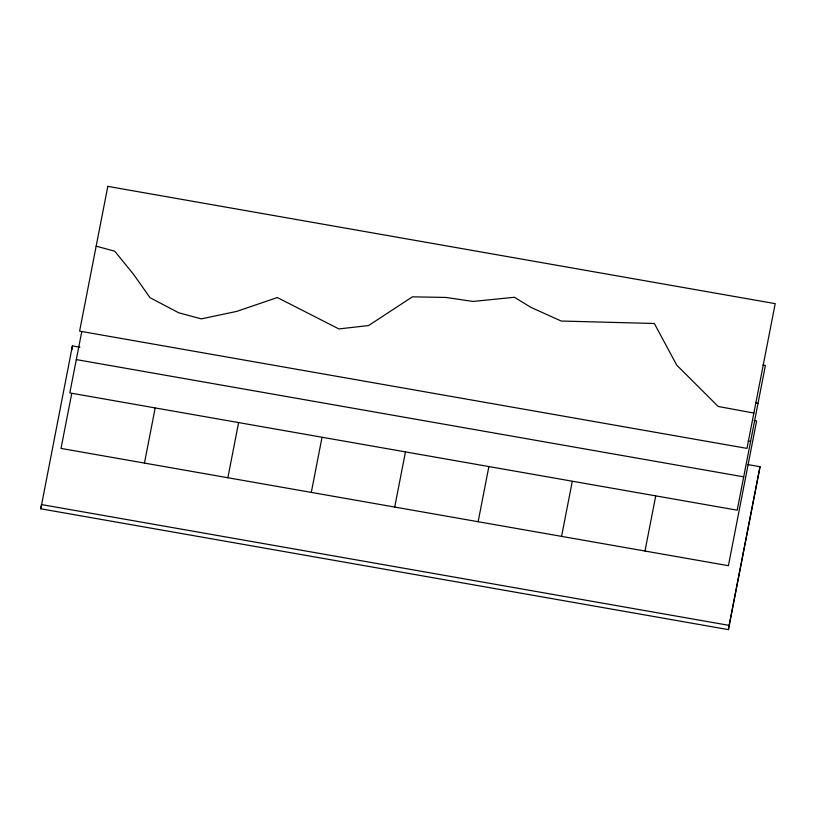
<?xml version="1.0" encoding="UTF-8"?>
<svg xmlns="http://www.w3.org/2000/svg" width="816" height="816" viewBox="0 0 816 816"><rect width="100%" height="100%" fill="white"/><g stroke="black" fill="none" stroke-linecap="round" stroke-linejoin="round"><path stroke-width="1.22" d="M760.033 466.711L728.433 629.626L40.8 508.796L41.473 504.563L729.106 625.382L760.033 466.711L747.487 464.508M71.726 350.125L72.4 345.892L79.927 347.218M728.433 629.626L729.106 625.382M40.8 508.796L72.4 345.892M81.784 331.5L69.809 392.924L737.195 510.184L765.408 365.435L762.909 364.997M71.726 393.526L61.016 448.423L728.402 565.692L756.626 420.944L754.127 420.505M144.442 463.09L155.142 408.184M227.868 477.748L238.568 422.841M311.294 492.405L321.994 437.498M394.709 507.062L405.419 452.156M478.135 521.72L488.835 466.813M561.561 536.377L572.261 481.471M644.987 551.035L655.687 496.128M755.494 402.992L758.003 403.43M748.088 440.997L750.598 441.436M76.306 359.591L743.692 476.85M753.872 413.049L718.172 406.47L676.699 365.099L654.35 323.493L561.214 321.035L531.012 307.418L514.417 297.269L473.035 301.441L446.015 297.452L412.417 296.83L368.577 325.553L338.885 328.93L277.338 297.534L236.681 311.406L201.307 318.872L178.735 312.793L149.991 297.677L133.579 274.36L114.74 251.216L96.166 246.157M107.814 186.374L79.601 331.133L746.987 448.392L775.2 303.644L107.814 186.374"/></g></svg>
